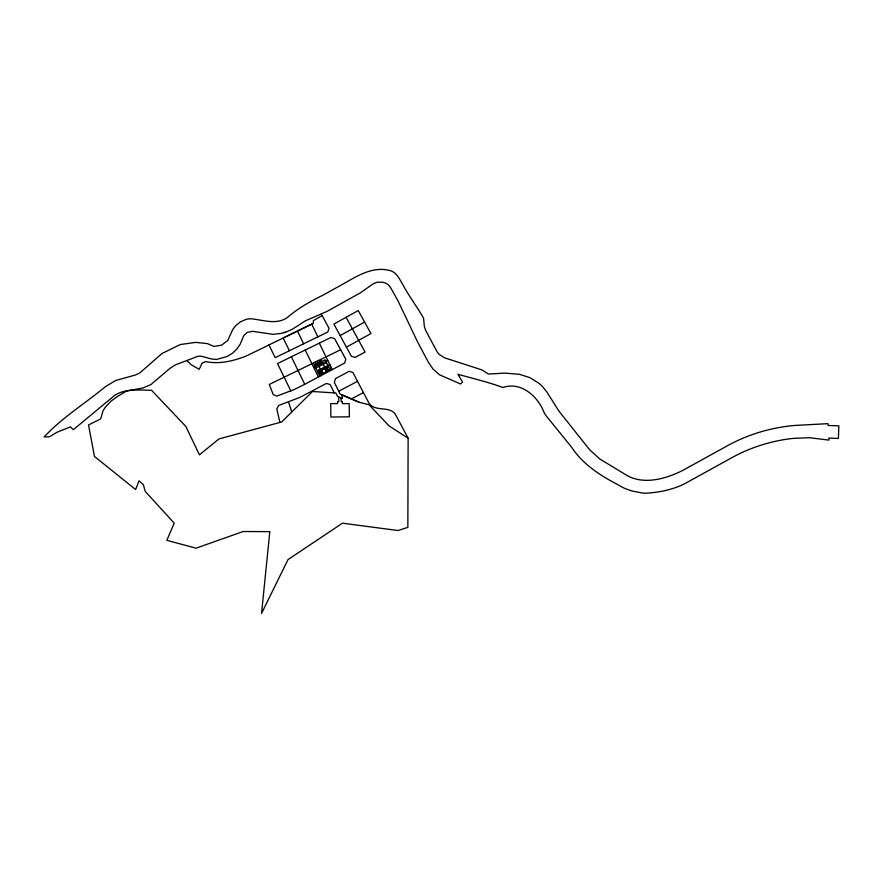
<?xml version="1.0" encoding="UTF-8"?>
<svg xmlns="http://www.w3.org/2000/svg" width="883" height="883" viewBox="0 0 883 883"><rect width="100%" height="100%" fill="white"/><g stroke="black" fill="none" stroke-linecap="round" stroke-linejoin="round"><path stroke-width="1.32" d="M408.134 438.222L407.847 527.394L397.99 530.528L342.472 523.178L288.001 559.601L261.545 613.442L269.812 531.632L243.167 531.511L196.059 548.177L166.843 540.33L174.205 523.144L145.231 491.389L143.377 484.712L139.039 480.805L135.607 489.535L94.47 456.445L88.521 424.966L100.695 418.884L103.035 410.694L105.375 407.184L110.761 401.335L117.384 396.555L126.611 390.981L142.847 388.012L150.949 384.524L169.768 368.531L175.044 364.999L197.947 356.279L201.07 356.147L211.732 359.028L216.467 359.491L227.13 356.467L232.527 353.178L237.108 348.807L240.176 344.193L243.84 335.496L247.317 332.35L252.659 331.324L272.924 334.326L280.794 333.476L286.865 331.732L292.615 329.072L305.242 320.893L327.063 311.39L360.452 292.803L373.233 283.774L376.853 282.295L382.35 282.174L386.114 283.277L388.663 285.077L390.981 288.255L398.277 301.401L417.438 341.644L428.531 362.538L433.012 369.017L439.425 374.756L460.529 383.973L462.56 382.096L457.935 374.271C473.122 378.542 488.111 382.052 502.857 387.494C521.445 381.147 538.464 396.875 544.458 413.376A75.761 75.761 0 0 0 547.261 417.195L571.511 447.063C582.791 464.403 600.385 475.617 618.409 484.955L621.146 486.544A47.34 47.34 0 0 0 625.385 488.674L631.974 491.014L642.945 493.089A35.364 35.364 0 0 0 647.68 493.133C660.495 492.162 673.376 489.458 684.899 483.619L733.188 456.952C748.905 448.443 766.069 442.703 783.674 439.69A141.655 141.655 0 0 1 793.022 438.421L809.534 437.703L828.949 440.109L828.839 438.089L838.397 438.465L838.85 425.86L828.088 425.474L827.978 423.652L794.59 425.463C770.274 427.593 746.345 434.889 725.142 447.019L682.36 470.628C666.246 478.674 645.065 484.789 628.045 476.092L599.745 458.961L590.44 450.496A55.927 55.927 0 0 1 587.35 446.897L558.895 411.059L546.698 391.721L542.692 386.831A63.995 63.995 0 0 0 539.292 383.542L529.988 377.67L519.491 374.315L504.778 373.112L488.476 374.061L481.93 369.911L444.579 357.814L439.27 354.458L437.228 352.041L425.716 330.474A34.139 34.139 0 0 1 424.281 325.993L423.586 318.2C417.129 306.776 409.017 296.346 402.836 284.624C399.458 279.061 396.213 271.478 388.984 270.319C370.838 266.081 354.712 277.659 339.999 285.739L322.759 295.286C310.242 301.423 297.726 308.476 287.041 317.792C275.938 325.11 262.748 319.845 250.893 318.752A21.247 21.247 0 0 0 246.18 319.381L240.364 321.831L235.54 325.882L232.671 329.657L227.814 340.397L221.622 345.165L213.94 346.434L207.45 343.619L195.761 342.383L180.287 344.536L162.008 353.498L139.691 373.012L135.397 374.999L115.695 380.496L105.563 386.555C85.187 403.432 62.185 417.516 44.15 436.964L49.536 436.754L56.976 432.284L70.419 426.853L73.311 429.723L114.304 395.683C124.834 388.299 139.448 390.209 151.545 390.275L185.871 426.478L199.426 454.833L218.962 438.928L281.699 421.964L312.516 391.489L335.882 393.023L337.582 396.478L342.35 398.509L342.118 394.955L359.271 402.317L368.995 404.734L389.05 425.915L408.134 438.222L396.235 415.904C391.037 404.392 374.039 413.277 368.432 402.118L352.891 372.46L349.127 371.324L335.54 378.575L334.326 382.317L340.132 394.105L359.271 402.317M289.392 350.739L283.178 338.012L313.344 323.321L313.377 320.606L322.152 315.573L321.423 314.282M346.081 317.306L358.244 310.562L370.948 333.553L346.412 347.129L351.379 356.268L355.143 357.383L365.098 352.074L346.081 317.306L333.895 324.05L346.412 347.129M340.165 335.595L364.602 322.074M304.745 384.293L294.525 389.414L276.754 396.125L273.167 394.502L269.293 384.436L340.65 349.756L345.794 359.238L344.668 363.001L304.745 384.293L291.357 356.776M338.708 391.202L357.538 381.335M351.39 398.928L363.454 392.615M313.344 323.321L246.534 355.882C233.852 360.959 219.337 364.502 205.75 361.577L202.13 363.112L199.183 369.315L191.214 364.767L187.152 360.948M340.65 349.756L334.657 338.686L330.915 337.483L277.505 363.542L290.805 390.882M314.293 365.054L325.11 359.778L330.043 369.889L319.227 375.176L313.432 363.012M313.631 367.295L327.748 360.396M315.728 367.99L326.544 362.714M329.8 364.646L318.167 370.33L320.805 375.739M321.147 369.867L324.679 368.134M317.792 372.229L328.608 366.953M322.483 372.593L320.717 373.454L318.995 369.922M326.015 370.871L331.313 368.288L329.591 364.756M283.907 332.692L285.375 332.273M322.152 315.573L329.006 328.255L327.814 331.997L275.154 357.681L268.951 344.955M334.282 392.924L330.176 384.569L326.423 383.432L299.889 397.372L278.675 405.474L276.821 408.95L279.9 422.449M311.688 324.116L317.891 336.842M319.337 343.134L332.207 369.646M326.059 366.478L327.781 370.01M326.754 371.5L322.67 363.123L318.432 365.187L322.516 373.564M320.496 359.569L322.218 363.101M324.293 367.339L326.401 371.666M318.73 360.43L320.452 363.962M316.964 361.29L318.686 364.822M320.761 369.061L322.869 373.399M315.198 362.151L316.92 365.683M297.439 331.07L303.642 343.796M305.209 350.021L318.377 377.03M288.498 401.82L291.743 412.019M341.092 397.979L341.169 401.61L342.372 401.599L342.383 403.608L349.193 403.608L349.414 416.831L330.849 417.008L330.739 403.619L337.571 403.608L337.56 401.644L338.752 401.633L338.73 396.964"/></g></svg>
